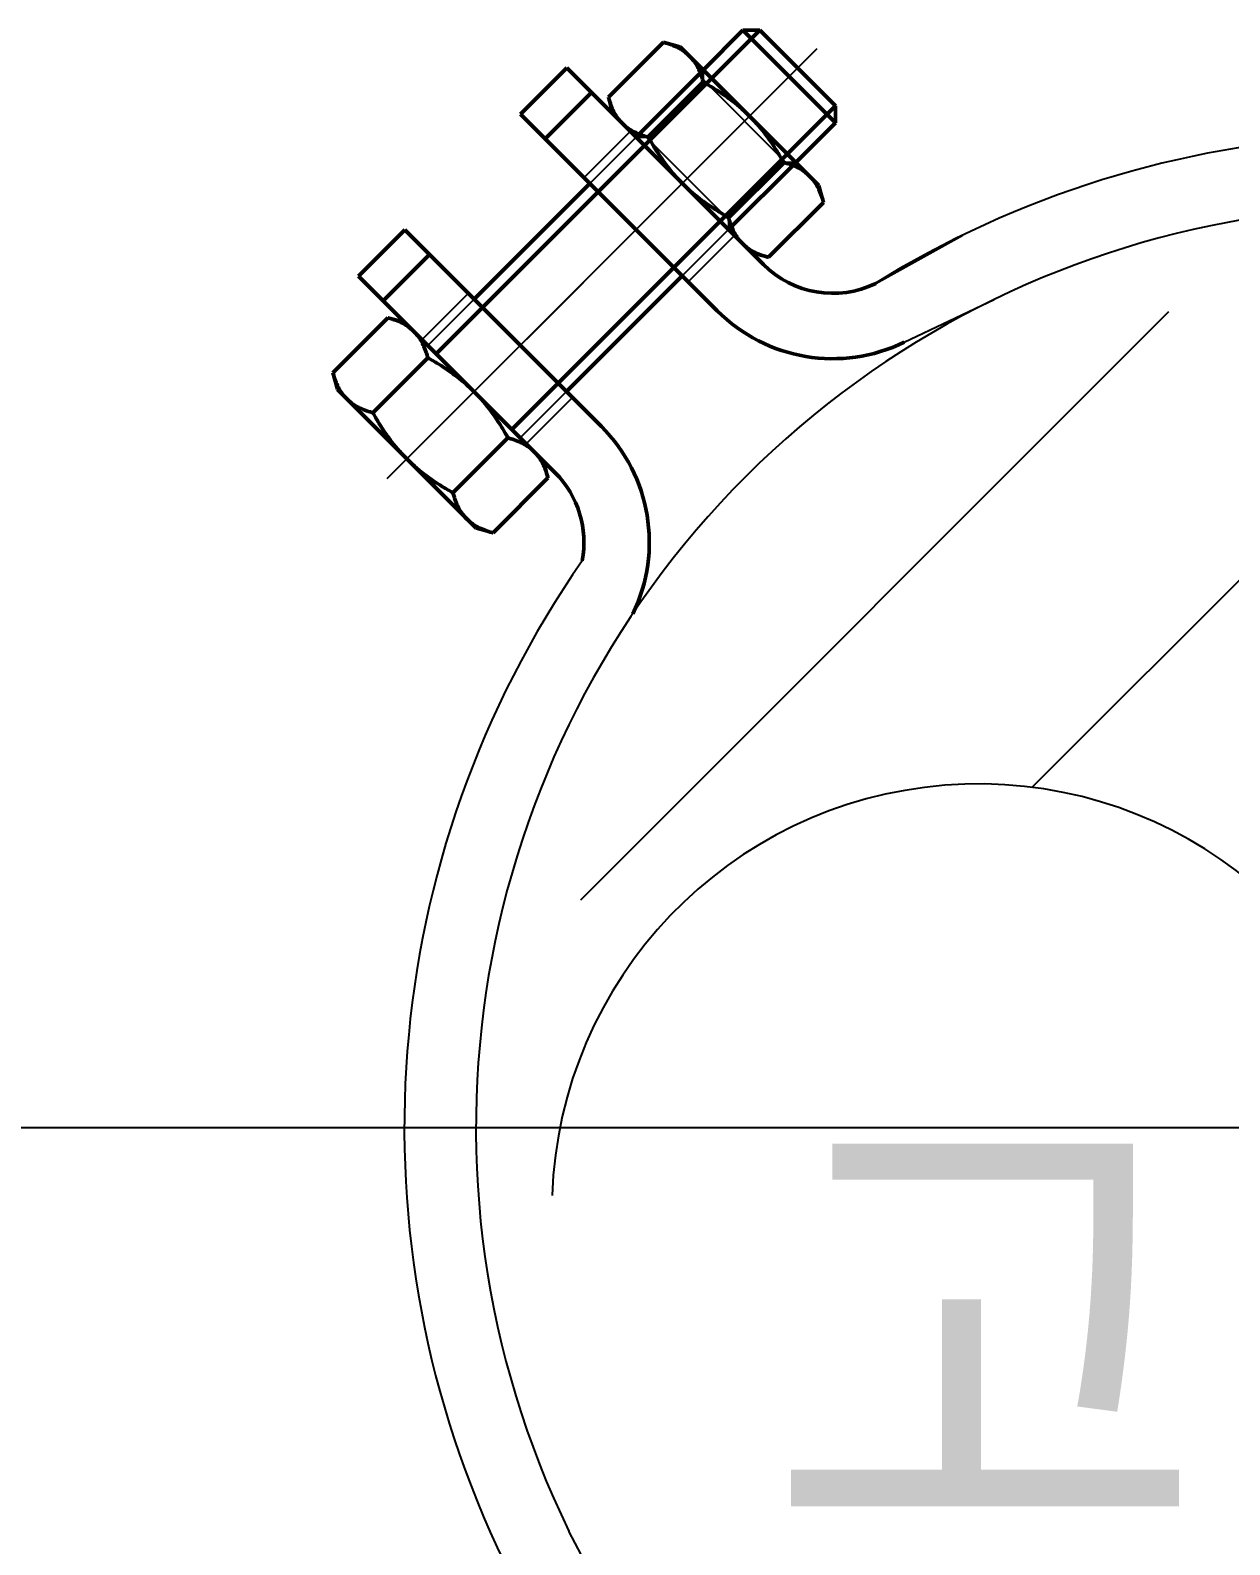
# Model space of a CAD drawing. Header units: millimetres. Extents: x 0 to 1390178, y 0 to 110113.
# Drawn here: x 385219.9 to 385294.3, y 35669.1 to 35763.1 of the extents above; entities that cross this region are included whole.
import ezdxf
from ezdxf.enums import TextEntityAlignment as Align
from ezdxf.xclip import XClip

# ---------------------------------------------------------------- set-up
doc = ezdxf.new("R2010")
doc.units = ezdxf.units.MM
doc.header["$LTSCALE"] = 100
doc.header["$XCLIPFRAME"] = 0
doc.linetypes.add('X - 평면도$0$CENTER', pattern=[65, 60, -2, 1, -2])
doc.linetypes.add('X - 평면도$0$DASHED', pattern=[0.75, 0.5, -0.25])
doc.layers.add('X - 평면도$0$CENTER', color=1, linetype='X - 평면도$0$CENTER')
doc.layers.add('X - 평면도$0$LINE', color=7, linetype='Continuous')
doc.layers.add('X - 평면도$0$DEFPOINT', color=163, linetype='Continuous', plot=False)
for name, color, linetype, lineweight in [('X - 평면도$0$hidden', 7, 'X - 평면도$0$DASHED', 5), ('X - 평면도$0$thread', 7, 'Continuous', 5), ('X - 평면도$0$vis', 7, 'Continuous', 30)]:
    doc.layers.add(name, color=color, linetype=linetype, lineweight=lineweight)
doc.styles.add('X - 평면도$0$du', font='Dotum.ttf')

# ---------------------------------------------------------------- blocks, each defined once
blk = doc.blocks.new('X - 평면도$0$소방 100Ø')
at = {"color": 0, "extrusion": (-1.665334536937735e-16, 1.602468902606311e-17, -1)}
for p, q in [((8835267.592925461, -5046954.098523865), (8835298.418923864, -5046923.272833718)), ((8835239.592338717, -5046961.069265367), (8835276.083469138, -5046924.578499852))]:
    blk.add_line(p, q, dxfattribs=at)
at = {"layer": 'X - 평면도$0$CENTER', "lineweight": 25}
for p, q in [((8835227.59073725, -5046934.941607835), (8835254.265045151, -5046908.267299933)), ((8835250.278925776, -5046912.25341931), (8835245.685998589, -5046916.846346498)), ((8835239.113776727, -5046923.41856836), (8835246.217672352, -5046916.314672735)), ((8835239.759585422, -5046922.772759665), (8835232.655689796, -5046929.87665529))]:
    blk.add_line(p, q, dxfattribs=at)
at = {"layer": 'X - 평면도$0$hidden', "lineweight": 25}
for p, q in [((8835240.159344442, -5046916.637577081), (8835247.202444578, -5046909.594476946)), ((8835247.202444576, -5046910.215049775), (8835247.202444578, -5046909.594476946)), ((8835243.647629052, -5046913.769865299), (8835247.202444576, -5046910.215049775)), ((8835252.31729531, -5046915.329900509), (8835247.202444576, -5046910.215049775)), ((8835239.798012758, -5046916.276245395), (8835242.665724538, -5046913.408533614)), ((8835243.027056225, -5046913.769865299), (8835243.647629052, -5046913.769865299)), ((8835248.762479786, -5046918.884716032), (8835243.647629052, -5046913.769865299)), ((8835252.93786814, -5046915.329900509), (8835245.894768005, -5046922.373000642)), ((8835252.31729531, -5046915.329900509), (8835248.762479786, -5046918.884716032)), ((8835252.93786814, -5046915.329900509), (8835252.31729531, -5046915.329900509)), ((8835248.762479786, -5046918.884716032), (8835248.762479786, -5046919.505288862)), ((8835249.12381147, -5046919.866620546), (8835246.256099688, -5046922.734332325)), ((8835229.749550678, -5046926.324707476), (8835232.617262458, -5046923.456995694)), ((8835230.110882362, -5046926.686039161), (8835232.978594145, -5046923.81832738)), ((8835238.714017706, -5046929.553750942), (8835235.846305925, -5046932.421462724)), ((8835239.075349389, -5046929.915082624), (8835236.207637608, -5046932.782794407))]:
    blk.add_line(p, q, dxfattribs=at)
for points in [[(8835247.202444574, -5046910.362878002), (8835247.299368056, -5046910.416765546), (8835247.489239631, -5046910.524663955), (8835247.674056618, -5046910.63284971), (8835247.764658052, -5046910.687096344), (8835247.854100022, -5046910.741470039), (8835248.02963599, -5046910.850672459), (8835248.20091714, -5046910.960605441), (8835248.36818377, -5046911.071419099), (8835248.531664982, -5046911.183265856), (8835248.691579735, -5046911.296301166), (8835248.77026558, -5046911.353314104), (8835248.848137813, -5046911.410684209), (8835249.00154076, -5046911.52657867), (8835249.151982734, -5046911.644153504), (8835249.29965135, -5046911.763583777), (8835249.444728458, -5046911.885051556), (8835249.587390915, -5046912.00874684), (8835249.657870736, -5046912.071491597), (8835249.727811329, -5046912.134868601), (8835249.866158789, -5046912.263625877), (8835250.002599582, -5046912.395238986), (8835250.070156358, -5046912.462188726)], [(8835248.762479786, -5046918.736887807), (8835248.665556306, -5046918.683000261), (8835248.475684732, -5046918.575101852), (8835248.290867744, -5046918.466916101), (8835248.20026631, -5046918.412669459), (8835248.11082434, -5046918.35829577), (8835247.935288372, -5046918.24909335), (8835247.76400722, -5046918.139160367), (8835247.596740592, -5046918.028346708), (8835247.43325938, -5046917.916499952), (8835247.273344627, -5046917.803464646), (8835247.194658784, -5046917.746451704), (8835247.116786549, -5046917.6890816), (8835246.963383602, -5046917.573187139), (8835246.812941626, -5046917.455612306), (8835246.66527301, -5046917.33618203), (8835246.520195903, -5046917.214714253), (8835246.377533445, -5046917.091018967), (8835246.307053626, -5046917.02827421), (8835246.23711303, -5046916.964897206), (8835246.098765573, -5046916.836139929), (8835245.96232478, -5046916.704526825), (8835245.894768005, -5046916.637577081)], [(8835229.253327264, -5046925.828484062), (8835229.286765544, -5046925.862533616), (8835229.351562427, -5046925.93218966), (8835229.413700372, -5046926.003974611), (8835229.443812538, -5046926.040686382), (8835229.473307105, -5046926.07795612), (8835229.53050083, -5046926.154206632), (8835229.585390974, -5046926.232803619), (8835229.638078881, -5046926.313829826), (8835229.688658435, -5046926.397373557), (8835229.737216592, -5046926.483528992), (8835229.760763055, -5046926.527617222), (8835229.783833886, -5046926.572396537), (8835229.828584863, -5046926.664083211), (8835229.871538488, -5046926.758703077), (8835229.912758479, -5046926.856377712), (8835229.952303642, -5046926.957236724), (8835229.990228131, -5046927.061418338), (8835230.00859834, -5046927.11480082), (8835230.026581714, -5046927.169070011), (8835230.061409982, -5046927.280349152), (8835230.094754528, -5046927.395423859), (8835230.11088236, -5046927.454440216)], [(8835230.11088236, -5046927.454440216), (8835230.207470814, -5046927.508140145), (8835230.39675515, -5046927.61569432), (8835230.581087993, -5046927.723576291), (8835230.671483466, -5046927.777685946), (8835230.7607423, -5046927.831932504), (8835230.935976965, -5046927.940910045), (8835231.107038062, -5046928.050657293), (8835231.274160009, -5046928.161324596), (8835231.437566618, -5046928.273064965), (8835231.597472118, -5046928.38603477), (8835231.676176509, -5046928.443030676), (8835231.754082084, -5046928.500394482), (8835231.907594314, -5046928.616309436), (8835232.058199687, -5046928.733950632), (8835232.206082953, -5046928.8534956), (8835232.351423506, -5046928.975129308), (8835232.494396137, -5046929.099045152), (8835232.565048028, -5046929.161921872), (8835232.635171767, -5046929.225446006), (8835232.773918165, -5046929.354545398), (8835232.910800671, -5046929.486568745), (8835232.978594145, -5046929.553750942)], [(8835225.07793891, -5046930.003872415), (8835225.04450063, -5046929.969822859), (8835224.979703745, -5046929.900166821), (8835224.917565802, -5046929.82838187), (8835224.887453636, -5046929.791670097), (8835224.857959067, -5046929.754400356), (8835224.800765343, -5046929.678149847), (8835224.745875202, -5046929.59955286), (8835224.69318729, -5046929.518526653), (8835224.642607735, -5046929.434982922), (8835224.594049579, -5046929.348827487), (8835224.57050312, -5046929.304739255), (8835224.547432285, -5046929.259959942), (8835224.502681306, -5046929.168273268), (8835224.459727684, -5046929.073653402), (8835224.418507693, -5046928.975978767), (8835224.378962534, -5046928.875119755), (8835224.341038039, -5046928.770938141), (8835224.322667832, -5046928.717555659), (8835224.304684456, -5046928.663286468), (8835224.269856192, -5046928.552007327), (8835224.236511642, -5046928.436932622), (8835224.220383812, -5046928.377916262)], [(8835226.703895064, -5046930.861427514), (8835226.644878704, -5046930.845299684), (8835226.529803999, -5046930.811955133), (8835226.418524858, -5046930.777126869), (8835226.364255667, -5046930.759143494), (8835226.310873182, -5046930.740773285), (8835226.20669157, -5046930.702848794), (8835226.105832558, -5046930.663303632), (8835226.008157922, -5046930.622083642), (8835225.913538055, -5046930.579130018), (8835225.821851382, -5046930.534379041), (8835225.77707207, -5046930.511308206), (8835225.732983837, -5046930.487761745), (8835225.646828404, -5046930.439203588), (8835225.563284673, -5046930.388624035), (8835225.482258467, -5046930.335936125), (8835225.403661478, -5046930.281045983), (8835225.327410968, -5046930.223852256), (8835225.29014123, -5046930.194357691), (8835225.253429458, -5046930.164245525), (8835225.181644507, -5046930.102107583), (8835225.111988464, -5046930.037310695), (8835225.07793891, -5046930.003872415)], [(8835228.80320579, -5046933.729139296), (8835228.736023594, -5046933.661345823), (8835228.604000244, -5046933.52446332), (8835228.474900853, -5046933.385716921), (8835228.411376718, -5046933.315593179), (8835228.3485, -5046933.244941289), (8835228.224584155, -5046933.101968659), (8835228.102950446, -5046932.956628105), (8835227.983405478, -5046932.80874484), (8835227.86576428, -5046932.658139467), (8835227.749849329, -5046932.504627237), (8835227.692485524, -5046932.42672166), (8835227.635489615, -5046932.348017273), (8835227.52251981, -5046932.188111773), (8835227.410779443, -5046932.024705162), (8835227.30011214, -5046931.857583215), (8835227.190364894, -5046931.686522117), (8835227.08138735, -5046931.511287453), (8835227.027140792, -5046931.42202862), (8835226.973031137, -5046931.331633147), (8835226.865149168, -5046931.147300301), (8835226.75759499, -5046930.958015969), (8835226.703895064, -5046930.861427514)], [(8835231.67091757, -5046935.82845002), (8835231.574329115, -5046935.774750097), (8835231.385044781, -5046935.667195916), (8835231.200711938, -5046935.559313947), (8835231.110316465, -5046935.505204292), (8835231.021057632, -5046935.450957734), (8835230.84582297, -5046935.341980191), (8835230.67476187, -5046935.232232945), (8835230.507639924, -5046935.121565642), (8835230.344233314, -5046935.009825276), (8835230.184327811, -5046934.89685547), (8835230.105623424, -5046934.839859562), (8835230.02771785, -5046934.782495758), (8835229.87420562, -5046934.666580806), (8835229.723600246, -5046934.548939608), (8835229.57571698, -5046934.429394638), (8835229.430376427, -5046934.30776093), (8835229.287403796, -5046934.183845086), (8835229.216751905, -5046934.120968366), (8835229.146628162, -5046934.057444232), (8835229.007881766, -5046933.928344842), (8835228.870999264, -5046933.796321493), (8835228.80320579, -5046933.729139296)], [(8835232.52847267, -5046937.454406174), (8835232.49503439, -5046937.420356618), (8835232.430237504, -5046937.35070058), (8835232.368099561, -5046937.278915629), (8835232.337987395, -5046937.242203856), (8835232.308492828, -5046937.204934118), (8835232.251299102, -5046937.128683606), (8835232.196408961, -5046937.050086619), (8835232.14372105, -5046936.969060412), (8835232.093141494, -5046936.885516681), (8835232.044583337, -5046936.799361246), (8835232.021036878, -5046936.755273016), (8835231.997966044, -5046936.710493701), (8835231.953215064, -5046936.618807027), (8835231.910261443, -5046936.524187161), (8835231.869041452, -5046936.426512526), (8835231.829496292, -5046936.325653514), (8835231.7915718, -5046936.221471904), (8835231.77320159, -5046936.168089418), (8835231.755218215, -5046936.113820227), (8835231.720389951, -5046936.002541086), (8835231.687045401, -5046935.88746638), (8835231.67091757, -5046935.82845002)], [(8835234.154428825, -5046938.311961273), (8835234.095412463, -5046938.295833442), (8835233.980337758, -5046938.262488892), (8835233.869058616, -5046938.227660628), (8835233.814789427, -5046938.209677255), (8835233.761406941, -5046938.191307044), (8835233.65722533, -5046938.153382553), (8835233.556366317, -5046938.113837393), (8835233.458691683, -5046938.072617402), (8835233.364071816, -5046938.029663777), (8835233.27238514, -5046937.9849128), (8835233.227605829, -5046937.961841965), (8835233.183517598, -5046937.938295508), (8835233.097362163, -5046937.889737347), (8835233.013818434, -5046937.839157796), (8835232.932792228, -5046937.786469886), (8835232.854195237, -5046937.731579741), (8835232.777944727, -5046937.674386015), (8835232.74067499, -5046937.64489145), (8835232.703963216, -5046937.614779284), (8835232.632178266, -5046937.552641341), (8835232.562522223, -5046937.487844454), (8835232.52847267, -5046937.454406174)]]:
    blk.add_lwpolyline(points, dxfattribs=at)
at = {"layer": 'X - 평면도$0$LINE'}
for p, q in [((8835257.892732065, -5046922.839272214), (8835263.289492268, -5046919.844552634)), ((8835259.667899862, -5046926.485684289), (8835265.235124808, -5046923.84112017)), ((8835242.441653252, -5047007.045861868), (8835238.862617875, -5047000.240835426))]:
    blk.add_line(p, q, dxfattribs=at)
at = {"layer": 'X - 평면도$0$LINE', "color": 1, "linetype": 'X - 평면도$0$CENTER', "ltscale": 1000}
blk.add_line((8835397.167932557, -5046975.223888559), (8835183.329525411, -5046975.223888559), dxfattribs=at)
at = {"layer": 'X - 평면도$0$LINE'}
for radius, start, end in [(61.59502032400626, 64.04198189910906, 121.8799661533081), (57.15001885732545, 64.04198189910906, 205.9580181488684), (61.59502032400626, 145.1785945978986, 205.9580181488684)]:
    blk.add_arc((8835290.247057602, -5046975.225559905), radius, start, end, dxfattribs=at)
blk.add_ellipse((8835264.275123384, -5046980.367036732), major_axis=(26.47746929646249, -3.816339785715508e-08), ratio=0.9999900001999662, start_param=0.195009742799364, end_param=3.105607890264535, dxfattribs=at)
at = {"layer": 'X - 평면도$0$thread', "lineweight": 50}
for p, q in [((8835250.710229628, -5046907.137421491), (8835230.636247162, -5046927.211403958)), ((8835243.027056225, -5046913.769865299), (8835247.202444578, -5046909.594476946)), ((8835255.394923592, -5046911.822115457), (8835235.320941126, -5046931.896097923)), ((8835248.762479786, -5046919.505288862), (8835252.93786814, -5046915.329900509))]:
    blk.add_line(p, q, dxfattribs=at)
at = {"layer": 'X - 평면도$0$vis', "lineweight": 50}
for p, q in [((8835247.202444578, -5046909.594476946), (8835249.65950003, -5046907.137421494)), ((8835249.65950003, -5046907.137421494), (8835250.710229628, -5046907.137421491)), ((8835249.65950003, -5046907.137421494), (8835255.394923592, -5046912.872845056)), ((8835250.710229628, -5046907.137421491), (8835255.394923592, -5046911.822115457)), ((8835241.311946027, -5046911.286354046), (8835244.718933323, -5046907.87936675)), ((8835244.718933323, -5046907.87936675), (8835245.768588686, -5046908.160621056)), ((8835254.37172403, -5046916.763756398), (8835245.768588686, -5046908.160621056)), ((8835235.857776772, -5046912.336009409), (8835238.725488553, -5046909.468297629)), ((8835238.725488553, -5046909.468297629), (8835250.9284127, -5046921.671221776)), ((8835237.394578882, -5046913.87281152), (8835240.262290662, -5046911.005099738)), ((8835243.79545728, -5046913.769865299), (8835247.202444574, -5046910.362878002)), ((8835241.593200333, -5046912.336009409), (8835241.311946027, -5046911.286354046)), ((8835255.394923592, -5046911.822115457), (8835255.394923592, -5046912.872845056)), ((8835248.06070092, -5046924.538933557), (8835235.857776772, -5046912.336009409)), ((8835255.394923592, -5046912.872845056), (8835252.93786814, -5046915.329900509)), ((8835248.762479786, -5046918.736887807), (8835252.169467082, -5046915.329900509)), ((8835232.978594145, -5046923.81832738), (8835240.159344442, -5046916.637577081)), ((8835254.37172403, -5046916.763756398), (8835254.652978335, -5046917.813411763)), ((8835251.245991038, -5046921.220399057), (8835254.652978335, -5046917.813411763)), ((8835225.80931469, -5046922.384471489), (8835228.677026473, -5046919.516759709)), ((8835228.677026473, -5046919.516759709), (8835240.87995062, -5046931.719683856)), ((8835227.346116802, -5046923.921273598), (8835230.213828582, -5046921.05356182)), ((8835251.245991038, -5046921.220399057), (8835250.196335677, -5046920.939144751)), ((8835238.01223884, -5046934.587395636), (8835225.80931469, -5046922.384471489)), ((8835245.894768005, -5046922.373000642), (8835238.714017706, -5046929.553750942)), ((8835227.62737111, -5046924.970928965), (8835224.220383812, -5046928.377916262)), ((8835227.62737111, -5046924.970928965), (8835228.677026473, -5046925.252183272)), ((8835230.11088236, -5046927.454440216), (8835226.703895064, -5046930.861427514)), ((8835224.501638118, -5046929.427571625), (8835224.220383812, -5046928.377916262)), ((8835224.501638118, -5046929.427571625), (8835233.104773462, -5046938.030706966)), ((8835235.077904869, -5046932.421462724), (8835231.67091757, -5046935.82845002)), ((8835237.280161815, -5046933.855318613), (8835237.561416121, -5046934.904973976)), ((8835237.561416121, -5046934.904973976), (8835234.154428825, -5046938.311961273)), ((8835234.154428825, -5046938.311961273), (8835233.104773462, -5046938.030706966))]:
    blk.add_line(p, q, dxfattribs=at)
for points in [[(8835246.344889479, -5046908.736921849), (8835246.31095933, -5046908.703598736), (8835246.241532015, -5046908.638999103), (8835246.16996074, -5046908.577018009), (8835246.133349543, -5046908.546970405), (8835246.096175868, -5046908.517531794), (8835246.020102847, -5046908.460425943), (8835245.94166196, -5046908.405594388), (8835245.860768067, -5046908.352938836), (8835245.777330292, -5046908.302368203), (8835245.691251699, -5046908.253798096), (8835245.647190051, -5046908.230238574), (8835245.6024289, -5046908.207150331), (8835245.510751667, -5046908.162352538), (8835245.416102445, -5046908.119337773), (8835245.318355886, -5046908.078044187), (8835245.21737827, -5046908.038414737), (8835245.113026898, -5046908.000396913), (8835245.059538845, -5046907.981977137), (8835245.005149428, -5046907.963942518), (8835244.893583126, -5046907.92900745), (8835244.778154047, -5046907.895551538), (8835244.718933323, -5046907.87936675)], [(8835247.202444574, -5046910.362878002), (8835247.186259788, -5046910.30365728), (8835247.152803876, -5046910.188228199), (8835247.117868807, -5046910.076661898), (8835247.099834187, -5046910.022272481), (8835247.08141441, -5046909.968784427), (8835247.043396587, -5046909.864433056), (8835247.003767138, -5046909.763455441), (8835246.96247355, -5046909.665708879), (8835246.919458788, -5046909.571059661), (8835246.874660995, -5046909.479382427), (8835246.85157275, -5046909.434621274), (8835246.82801323, -5046909.390559627), (8835246.779443122, -5046909.304481031), (8835246.72887249, -5046909.221043259), (8835246.676216938, -5046909.140149364), (8835246.621385382, -5046909.061708478), (8835246.564279532, -5046908.985635458), (8835246.534840921, -5046908.94846178), (8835246.504793314, -5046908.911850587), (8835246.442812223, -5046908.840279309), (8835246.37821259, -5046908.770851994), (8835246.344889479, -5046908.736921849)], [(8835250.070156358, -5046912.462188726), (8835250.002599582, -5046912.395238986), (8835249.866158789, -5046912.263625877), (8835249.727811329, -5046912.134868601), (8835249.657870736, -5046912.071491597), (8835249.587390915, -5046912.00874684), (8835249.444728458, -5046911.885051556), (8835249.29965135, -5046911.763583777), (8835249.151982734, -5046911.644153504), (8835249.00154076, -5046911.52657867), (8835248.848137813, -5046911.410684209), (8835248.77026558, -5046911.353314104), (8835248.691579735, -5046911.296301166), (8835248.531664982, -5046911.183265856), (8835248.36818377, -5046911.071419099), (8835248.20091714, -5046910.960605441), (8835248.02963599, -5046910.850672459), (8835247.854100022, -5046910.741470039), (8835247.764658052, -5046910.687096344), (8835247.674056618, -5046910.63284971), (8835247.489239631, -5046910.524663955), (8835247.299368056, -5046910.416765546), (8835247.202444574, -5046910.362878002)], [(8835241.311946027, -5046911.286354046), (8835241.328130815, -5046911.34557477), (8835241.361586729, -5046911.461003849), (8835241.396521796, -5046911.572570151), (8835241.414556416, -5046911.626959568), (8835241.43297619, -5046911.680447621), (8835241.470994014, -5046911.784798993), (8835241.510623464, -5046911.885776611), (8835241.55191705, -5046911.98352317), (8835241.594931817, -5046912.078172388), (8835241.639729606, -5046912.169849625), (8835241.662817853, -5046912.214610772), (8835241.686377373, -5046912.258672422), (8835241.73494748, -5046912.344751017), (8835241.785518112, -5046912.428188791), (8835241.838173665, -5046912.509082684), (8835241.89300522, -5046912.58752357), (8835241.95011107, -5046912.663596591), (8835241.979549682, -5046912.700770268), (8835242.009597287, -5046912.737381462), (8835242.071578382, -5046912.808952736), (8835242.136178011, -5046912.878380055), (8835242.169501126, -5046912.912310202)], [(8835242.169501126, -5046912.912310202), (8835242.20343127, -5046912.945633315), (8835242.272858588, -5046913.010232944), (8835242.344429864, -5046913.072214039), (8835242.381041057, -5046913.102261644), (8835242.418214733, -5046913.131700255), (8835242.494287755, -5046913.188806105), (8835242.572728641, -5046913.243637661), (8835242.653622534, -5046913.296293214), (8835242.737060308, -5046913.346863845), (8835242.823138904, -5046913.395433953), (8835242.867200553, -5046913.418993473), (8835242.9119617, -5046913.442081721), (8835243.003638938, -5046913.486879511), (8835243.098288156, -5046913.529894276), (8835243.196034716, -5046913.571187863), (8835243.297012333, -5046913.610817311), (8835243.401363702, -5046913.648835136), (8835243.454851758, -5046913.667254908), (8835243.509241175, -5046913.68528953), (8835243.620807476, -5046913.720224597), (8835243.736236557, -5046913.75368051), (8835243.79545728, -5046913.769865299)], [(8835252.169467082, -5046915.329900509), (8835252.115579536, -5046915.232977029), (8835252.007681131, -5046915.043105455), (8835251.899495376, -5046914.858288469), (8835251.845248738, -5046914.767687032), (8835251.790875047, -5046914.678245062), (8835251.681672627, -5046914.502709096), (8835251.571739642, -5046914.331427945), (8835251.460925985, -5046914.164161315), (8835251.349079229, -5046914.000680102), (8835251.23604392, -5046913.840765351), (8835251.17903098, -5046913.762079505), (8835251.121660875, -5046913.684207272), (8835251.005766416, -5046913.530804327), (8835250.88819158, -5046913.38036235), (8835250.768761307, -5046913.232693734), (8835250.64729353, -5046913.087616628), (8835250.523598244, -5046912.94495417), (8835250.460853487, -5046912.874474349), (8835250.397476483, -5046912.804533755), (8835250.268719207, -5046912.666186294), (8835250.1371061, -5046912.529745504), (8835250.070156358, -5046912.462188726)], [(8835243.79545728, -5046913.769865299), (8835243.849344824, -5046913.866788778), (8835243.957243232, -5046914.056660352), (8835244.065428985, -5046914.241477342), (8835244.119675623, -5046914.332078775), (8835244.174049316, -5046914.421520745), (8835244.283251736, -5046914.597056715), (8835244.393184718, -5046914.768337863), (8835244.503998375, -5046914.935604492), (8835244.615845133, -5046915.099085705), (8835244.72888044, -5046915.25900046), (8835244.78589338, -5046915.3376863), (8835244.843263485, -5046915.415558536), (8835244.959157947, -5046915.568961484), (8835245.076732779, -5046915.719403459), (8835245.196163055, -5046915.867072074), (8835245.317630831, -5046916.012149183), (8835245.441326117, -5046916.154811637), (8835245.504070872, -5046916.225291459), (8835245.567447877, -5046916.295232052), (8835245.696205156, -5046916.43357951), (8835245.827818261, -5046916.570020307), (8835245.894768005, -5046916.637577081)], [(8835253.795423238, -5046916.187455608), (8835253.76149309, -5046916.154132497), (8835253.692065774, -5046916.089532861), (8835253.6204945, -5046916.027551772), (8835253.583883302, -5046915.997504164), (8835253.546709627, -5046915.968065552), (8835253.470636606, -5046915.910959702), (8835253.392195718, -5046915.856128147), (8835253.311301826, -5046915.803472595), (8835253.227864051, -5046915.752901962), (8835253.141785458, -5046915.704331854), (8835253.09772381, -5046915.680772332), (8835253.05296266, -5046915.657684093), (8835252.961285425, -5046915.612886297), (8835252.866636204, -5046915.569871532), (8835252.768889647, -5046915.528577948), (8835252.667912029, -5046915.488948496), (8835252.563560657, -5046915.450930674), (8835252.510072604, -5046915.432510896), (8835252.455683187, -5046915.414476277), (8835252.344116885, -5046915.379541209), (8835252.228687806, -5046915.346085297), (8835252.169467082, -5046915.329900509)], [(8835245.894768005, -5046916.637577081), (8835245.96232478, -5046916.704526825), (8835246.098765573, -5046916.836139929), (8835246.23711303, -5046916.964897206), (8835246.307053626, -5046917.02827421), (8835246.377533445, -5046917.091018967), (8835246.520195903, -5046917.214714253), (8835246.66527301, -5046917.33618203), (8835246.812941626, -5046917.455612306), (8835246.963383602, -5046917.573187139), (8835247.116786549, -5046917.6890816), (8835247.194658784, -5046917.746451704), (8835247.273344627, -5046917.803464646), (8835247.43325938, -5046917.916499952), (8835247.596740592, -5046918.028346708), (8835247.76400722, -5046918.139160367), (8835247.935288372, -5046918.24909335), (8835248.11082434, -5046918.35829577), (8835248.20026631, -5046918.412669459), (8835248.290867744, -5046918.466916101), (8835248.475684732, -5046918.575101852), (8835248.665556306, -5046918.683000261), (8835248.762479786, -5046918.736887807)], [(8835254.652978335, -5046917.813411763), (8835254.636793546, -5046917.754191039), (8835254.603337636, -5046917.638761958), (8835254.568402566, -5046917.527195657), (8835254.550367946, -5046917.47280624), (8835254.53194817, -5046917.419318186), (8835254.493930345, -5046917.314966815), (8835254.454300897, -5046917.2139892), (8835254.413007312, -5046917.116242642), (8835254.369992549, -5046917.02159342), (8835254.325194754, -5046916.929916186), (8835254.30210651, -5046916.885155035), (8835254.278546989, -5046916.841093386), (8835254.229976881, -5046916.75501479), (8835254.179406248, -5046916.671577018), (8835254.126750696, -5046916.590683123), (8835254.071919141, -5046916.512242237), (8835254.014813293, -5046916.436169218), (8835253.98537468, -5046916.398995539), (8835253.955327075, -5046916.362384347), (8835253.893345982, -5046916.29081307), (8835253.828746349, -5046916.221385753), (8835253.795423238, -5046916.187455608)], [(8835248.762479786, -5046918.736887807), (8835248.778664574, -5046918.796108529), (8835248.812120488, -5046918.911537608), (8835248.847055554, -5046919.02310391), (8835248.865090175, -5046919.077493327), (8835248.883509949, -5046919.13098138), (8835248.921527773, -5046919.235332752), (8835248.961157225, -5046919.33631037), (8835249.002450809, -5046919.434056928), (8835249.045465576, -5046919.528706146), (8835249.090263367, -5046919.620383387), (8835249.113351611, -5046919.665144531), (8835249.136911131, -5046919.709206181), (8835249.18548124, -5046919.795284776), (8835249.23605187, -5046919.87872255), (8835249.288707424, -5046919.959616443), (8835249.343538979, -5046920.038057329), (8835249.40064483, -5046920.11413035), (8835249.43008344, -5046920.151304027), (8835249.460131047, -5046920.187915223), (8835249.52211214, -5046920.259486495), (8835249.58671177, -5046920.328913815), (8835249.620034885, -5046920.362843961)], [(8835249.620034885, -5046920.362843961), (8835249.653965028, -5046920.396167073), (8835249.723392347, -5046920.460766705), (8835249.794963624, -5046920.522747798), (8835249.831574816, -5046920.552795403), (8835249.868748493, -5046920.582234016), (8835249.944821514, -5046920.639339864), (8835250.0232624, -5046920.694171419), (8835250.104156293, -5046920.746826973), (8835250.187594067, -5046920.797397604), (8835250.273672663, -5046920.845967712), (8835250.317734314, -5046920.869527234), (8835250.36249546, -5046920.89261548), (8835250.454172697, -5046920.93741327), (8835250.548821917, -5046920.980428034), (8835250.646568475, -5046921.021721622), (8835250.747546092, -5046921.06135107), (8835250.851897461, -5046921.099368894), (8835250.905385517, -5046921.117788667), (8835250.959774934, -5046921.135823289), (8835251.071341237, -5046921.170758357), (8835251.186770316, -5046921.204214269), (8835251.245991038, -5046921.220399057)], [(8835229.253327264, -5046925.828484062), (8835229.219277708, -5046925.795045782), (8835229.149621667, -5046925.730248898), (8835229.077836717, -5046925.668110956), (8835229.041124946, -5046925.637998788), (8835229.003855204, -5046925.608504219), (8835228.927604692, -5046925.551310496), (8835228.849007707, -5046925.496420354), (8835228.7679815, -5046925.443732444), (8835228.684437769, -5046925.393152891), (8835228.598282333, -5046925.344594734), (8835228.554194104, -5046925.321048271), (8835228.509414788, -5046925.29797744), (8835228.417728113, -5046925.253226461), (8835228.323108248, -5046925.210272837), (8835228.225433614, -5046925.169052845), (8835228.124574604, -5046925.129507685), (8835228.020392988, -5046925.091583194), (8835227.967010505, -5046925.073212985), (8835227.912741313, -5046925.05522961), (8835227.801462175, -5046925.020401346), (8835227.686387466, -5046924.987056797), (8835227.62737111, -5046924.970928965)], [(8835230.11088236, -5046927.454440216), (8835230.094754528, -5046927.395423859), (8835230.061409982, -5046927.280349152), (8835230.026581714, -5046927.169070011), (8835230.00859834, -5046927.11480082), (8835229.990228131, -5046927.061418338), (8835229.952303642, -5046926.957236724), (8835229.912758479, -5046926.856377712), (8835229.871538488, -5046926.758703077), (8835229.828584863, -5046926.664083211), (8835229.783833886, -5046926.572396537), (8835229.760763055, -5046926.527617222), (8835229.737216592, -5046926.483528992), (8835229.688658435, -5046926.397373557), (8835229.638078881, -5046926.313829826), (8835229.585390974, -5046926.232803619), (8835229.53050083, -5046926.154206632), (8835229.473307105, -5046926.07795612), (8835229.443812538, -5046926.040686382), (8835229.413700372, -5046926.003974611), (8835229.351562427, -5046925.93218966), (8835229.286765544, -5046925.862533616), (8835229.253327264, -5046925.828484062)], [(8835232.978594145, -5046929.553750942), (8835232.910800671, -5046929.486568745), (8835232.773918165, -5046929.354545398), (8835232.635171767, -5046929.225446006), (8835232.565048028, -5046929.161921872), (8835232.494396137, -5046929.099045152), (8835232.351423506, -5046928.975129308), (8835232.206082953, -5046928.8534956), (8835232.058199687, -5046928.733950632), (8835231.907594314, -5046928.616309436), (8835231.754082084, -5046928.500394482), (8835231.676176509, -5046928.443030676), (8835231.597472118, -5046928.38603477), (8835231.437566618, -5046928.273064965), (8835231.274160009, -5046928.161324596), (8835231.107038062, -5046928.050657293), (8835230.935976965, -5046927.940910045), (8835230.7607423, -5046927.831932504), (8835230.671483466, -5046927.777685946), (8835230.581087993, -5046927.723576291), (8835230.39675515, -5046927.61569432), (8835230.207470814, -5046927.508140145), (8835230.11088236, -5046927.454440216)], [(8835224.220383812, -5046928.377916262), (8835224.236511642, -5046928.436932622), (8835224.269856192, -5046928.552007327), (8835224.304684456, -5046928.663286468), (8835224.322667832, -5046928.717555659), (8835224.341038039, -5046928.770938141), (8835224.378962534, -5046928.875119755), (8835224.418507693, -5046928.975978767), (8835224.459727684, -5046929.073653402), (8835224.502681306, -5046929.168273268), (8835224.547432285, -5046929.259959942), (8835224.57050312, -5046929.304739255), (8835224.594049579, -5046929.348827487), (8835224.642607735, -5046929.434982922), (8835224.69318729, -5046929.518526653), (8835224.745875202, -5046929.59955286), (8835224.800765343, -5046929.678149847), (8835224.857959067, -5046929.754400356), (8835224.887453636, -5046929.791670097), (8835224.917565802, -5046929.82838187), (8835224.979703745, -5046929.900166821), (8835225.04450063, -5046929.969822859), (8835225.07793891, -5046930.003872415)], [(8835235.077904869, -5046932.421462724), (8835235.02420494, -5046932.324874273), (8835234.916650765, -5046932.135589933), (8835234.808768794, -5046931.951257091), (8835234.754659139, -5046931.860861616), (8835234.70041258, -5046931.771602785), (8835234.59143504, -5046931.596368121), (8835234.481687792, -5046931.425307022), (8835234.37102049, -5046931.258185077), (8835234.259280121, -5046931.094778469), (8835234.146310315, -5046930.934872968), (8835234.089314409, -5046930.856168577), (8835234.031950604, -5046930.778263001), (8835233.91603565, -5046930.624750772), (8835233.798394455, -5046930.474145399), (8835233.678849485, -5046930.326262131), (8835233.557215776, -5046930.180921581), (8835233.433299934, -5046930.037948949), (8835233.370423215, -5046929.967297057), (8835233.306899076, -5046929.897173317), (8835233.177799689, -5046929.75842692), (8835233.045776341, -5046929.621544415), (8835232.978594145, -5046929.553750942)], [(8835225.07793891, -5046930.003872415), (8835225.111988464, -5046930.037310695), (8835225.181644507, -5046930.102107583), (8835225.253429458, -5046930.164245525), (8835225.29014123, -5046930.194357691), (8835225.327410968, -5046930.223852256), (8835225.403661478, -5046930.281045983), (8835225.482258467, -5046930.335936125), (8835225.563284673, -5046930.388624035), (8835225.646828404, -5046930.439203588), (8835225.732983837, -5046930.487761745), (8835225.77707207, -5046930.511308206), (8835225.821851382, -5046930.534379041), (8835225.913538055, -5046930.579130018), (8835226.008157922, -5046930.622083642), (8835226.105832558, -5046930.663303632), (8835226.20669157, -5046930.702848794), (8835226.310873182, -5046930.740773285), (8835226.364255667, -5046930.759143494), (8835226.418524858, -5046930.777126869), (8835226.529803999, -5046930.811955133), (8835226.644878704, -5046930.845299684), (8835226.703895064, -5046930.861427514)], [(8835226.703895064, -5046930.861427514), (8835226.75759499, -5046930.958015969), (8835226.865149168, -5046931.147300301), (8835226.973031137, -5046931.331633147), (8835227.027140792, -5046931.42202862), (8835227.08138735, -5046931.511287453), (8835227.190364894, -5046931.686522117), (8835227.30011214, -5046931.857583215), (8835227.410779443, -5046932.024705162), (8835227.52251981, -5046932.188111773), (8835227.635489615, -5046932.348017273), (8835227.692485524, -5046932.42672166), (8835227.749849329, -5046932.504627237), (8835227.86576428, -5046932.658139467), (8835227.983405478, -5046932.80874484), (8835228.102950446, -5046932.956628105), (8835228.224584155, -5046933.101968659), (8835228.3485, -5046933.244941289), (8835228.411376718, -5046933.315593179), (8835228.474900853, -5046933.385716921), (8835228.604000244, -5046933.52446332), (8835228.736023594, -5046933.661345823), (8835228.80320579, -5046933.729139296)], [(8835236.703861022, -5046933.279017821), (8835236.669811467, -5046933.245579541), (8835236.600155426, -5046933.180782659), (8835236.528370475, -5046933.118644714), (8835236.491658704, -5046933.088532547), (8835236.454388967, -5046933.059037982), (8835236.378138453, -5046933.001844255), (8835236.299541466, -5046932.946954112), (8835236.218515258, -5046932.894266203), (8835236.134971527, -5046932.84368665), (8835236.048816092, -5046932.795128493), (8835236.004727863, -5046932.77158203), (8835235.959948547, -5046932.748511199), (8835235.868261872, -5046932.70376022), (8835235.773642007, -5046932.660806596), (8835235.675967373, -5046932.619586604), (8835235.575108362, -5046932.580041444), (8835235.470926749, -5046932.542116953), (8835235.417544264, -5046932.523746744), (8835235.363275072, -5046932.505763369), (8835235.251995934, -5046932.470935104), (8835235.136921225, -5046932.437590556), (8835235.077904869, -5046932.421462724)], [(8835237.561416121, -5046934.904973976), (8835237.545288287, -5046934.84595762), (8835237.51194374, -5046934.730882911), (8835237.477115473, -5046934.61960377), (8835237.459132101, -5046934.565334579), (8835237.44076189, -5046934.511952097), (8835237.402837401, -5046934.407770483), (8835237.363292238, -5046934.30691147), (8835237.322072249, -5046934.209236836), (8835237.279118622, -5046934.11461697), (8835237.234367644, -5046934.022930296), (8835237.211296814, -5046933.978150981), (8835237.187750353, -5046933.934062751), (8835237.139192194, -5046933.847907316), (8835237.088612642, -5046933.764363587), (8835237.035924735, -5046933.683337381), (8835236.981034588, -5046933.604740391), (8835236.923840864, -5046933.528489878), (8835236.894346299, -5046933.491220141), (8835236.86423413, -5046933.45450837), (8835236.802096186, -5046933.382723419), (8835236.737299303, -5046933.313067375), (8835236.703861022, -5046933.279017821)], [(8835228.80320579, -5046933.729139296), (8835228.870999264, -5046933.796321493), (8835229.007881766, -5046933.928344842), (8835229.146628162, -5046934.057444232), (8835229.216751905, -5046934.120968366), (8835229.287403796, -5046934.183845086), (8835229.430376427, -5046934.30776093), (8835229.57571698, -5046934.429394638), (8835229.723600246, -5046934.548939608), (8835229.87420562, -5046934.666580806), (8835230.02771785, -5046934.782495758), (8835230.105623424, -5046934.839859562), (8835230.184327811, -5046934.89685547), (8835230.344233314, -5046935.009825276), (8835230.507639924, -5046935.121565642), (8835230.67476187, -5046935.232232945), (8835230.84582297, -5046935.341980191), (8835231.021057632, -5046935.450957734), (8835231.110316465, -5046935.505204292), (8835231.200711938, -5046935.559313947), (8835231.385044781, -5046935.667195916), (8835231.574329115, -5046935.774750097), (8835231.67091757, -5046935.82845002)], [(8835231.67091757, -5046935.82845002), (8835231.687045401, -5046935.88746638), (8835231.720389951, -5046936.002541086), (8835231.755218215, -5046936.113820227), (8835231.77320159, -5046936.168089418), (8835231.7915718, -5046936.221471904), (8835231.829496292, -5046936.325653514), (8835231.869041452, -5046936.426512526), (8835231.910261443, -5046936.524187161), (8835231.953215064, -5046936.618807027), (8835231.997966044, -5046936.710493701), (8835232.021036878, -5046936.755273016), (8835232.044583337, -5046936.799361246), (8835232.093141494, -5046936.885516681), (8835232.14372105, -5046936.969060412), (8835232.196408961, -5046937.050086619), (8835232.251299102, -5046937.128683606), (8835232.308492828, -5046937.204934118), (8835232.337987395, -5046937.242203856), (8835232.368099561, -5046937.278915629), (8835232.430237504, -5046937.35070058), (8835232.49503439, -5046937.420356618), (8835232.52847267, -5046937.454406174)], [(8835232.52847267, -5046937.454406174), (8835232.562522223, -5046937.487844454), (8835232.632178266, -5046937.552641341), (8835232.703963216, -5046937.614779284), (8835232.74067499, -5046937.64489145), (8835232.777944727, -5046937.674386015), (8835232.854195237, -5046937.731579741), (8835232.932792228, -5046937.786469886), (8835233.013818434, -5046937.839157796), (8835233.097362163, -5046937.889737347), (8835233.183517598, -5046937.938295508), (8835233.227605829, -5046937.961841965), (8835233.27238514, -5046937.9849128), (8835233.364071816, -5046938.029663777), (8835233.458691683, -5046938.072617402), (8835233.556366317, -5046938.113837393), (8835233.65722533, -5046938.153382553), (8835233.761406941, -5046938.191307044), (8835233.814789427, -5046938.209677255), (8835233.869058616, -5046938.227660628), (8835233.980337758, -5046938.262488892), (8835234.095412463, -5046938.295833442), (8835234.154428825, -5046938.311961273)]]:
    blk.add_lwpolyline(points, dxfattribs=at)
for centre, radius, start, end in [((8835255.229980374, -5046917.369654106), 6.083335340601871, 225.0000000377318, 295.9580181008909), ((8835255.229980374, -5046917.369654106), 10.13889223433642, 225.0000000377318, 295.9580181008909), ((8835233.71067117, -5046938.88896331), 10.13889223433648, 334.0419818511316, 45.0000000377318), ((8835233.71067117, -5046938.88896331), 6.083335340601876, 348.9632095711605, 45.0000000377318), ((8835290.247057602, -5046975.225559905), 57.15001885732543, 244.0419818991091, 25.95801814886843)]:
    blk.add_arc(centre, radius, start, end, dxfattribs=at)
blk = doc.blocks.new('X - 평면도$0$A$Cfb342870')
at = {"layer": 'X - 평면도$0$DEFPOINT'}
blk.add_blockref('X - 평면도$0$소방 100Ø', (-8849374.810258709, 5064223.897624983), dxfattribs=at)
at = {"layer": 'X - 평면도$0$DEFPOINT', "style": 'X - 평면도$0$du', "width": 0.9}
blk.add_text('고:HSP', height=24, rotation=0.0001375642787520237, dxfattribs=at).set_placement((-14030.59540007391, 17223.59931646771, 8.431577018797043e-07), align=Align.RIGHT)
blk = doc.blocks.new('X - 평면도', base_point=(-475.3640304019209, -286.727544500216))
blk.add_blockref('X - 평면도$0$A$Cfb342870', (586639.2251018132, 33202.21578745765))

msp = doc.modelspace()

# ---------------------------------------------------------------- block references
ref = msp.add_blockref('X - 평면도', (-187725.2813814053, -15042.64599697619))
XClip(ref).set_block_clipping_path([(523249.9173510034, 14755.91845247598), (607249.9173510034, 74155.91845247598)])

doc.saveas('drawing.dxf')
